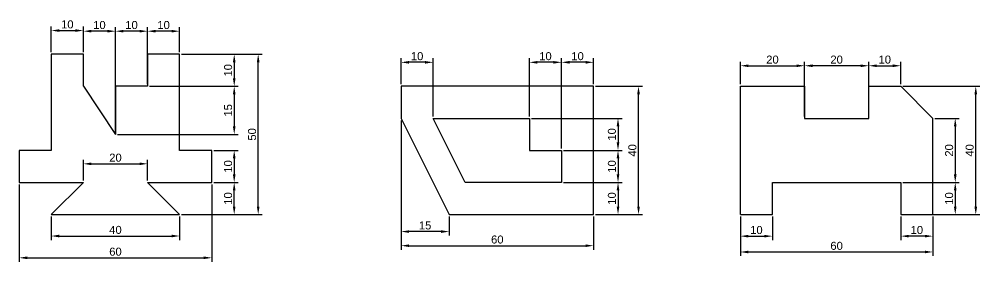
# Model space of a CAD drawing. Header units: millimetres. Extents: x 972 to 6943, y 1448 to 1632.
# Drawn here: x 1373.9 to 1673.2, y 1491.6 to 1567.3 of the extents above; entities that cross this region are included whole.
import ezdxf

# ---------------------------------------------------------------- set-up
doc = ezdxf.new("R2010")
doc.units = ezdxf.units.MM
doc.layers.add('contornos', color=7, linetype='Continuous', lineweight=30)
doc.layers.add('cotas', color=7, linetype='Continuous')
doc.styles.get("Standard").update_dxf_attribs({"font": 'ARIAL.TTF'})
doc.dimstyles.new('ISO-25', dxfattribs={"dimtxt": 2.5, "dimasz": 2.5, "dimexe": 1.25, "dimexo": 0.625, "dimtad": 1, "dimtxsty": 'Standard', "dimcen": 2.5, "dimadec": 0, "dimazin": 0, "dimtfac": 1, "dimtmove": 0, "dimatfit": 3, "dimfxl": 1, "dimarcsym": 0})

# ---------------------------------------------------------------- blocks, each defined once
blk = doc.blocks.new('*D25')
at = {"layer": 'cotas', "color": 0, "lineweight": -2}
for p, q in [((1383.86, 1505.75), (1383.86, 1498.41)), ((1423.86, 1505.75), (1423.86, 1498.41)), ((1386.36, 1499.66), (1421.36, 1499.66))]:
    blk.add_line(p, q, dxfattribs=at)
at = {"layer": 'cotas', "color": 0}
for points in [[(1386.36, 1500.08), (1386.36, 1499.24), (1383.86, 1499.66)], [(1421.36, 1500.08), (1421.36, 1499.24), (1423.86, 1499.66)]]:
    blk.add_solid(points, dxfattribs=at)
at = {"layer": 'Defpoints', "color": 0}
for p in [(1383.86, 1506.37), (1423.86, 1506.37), (1423.86, 1499.66)]:
    blk.add_point(p, dxfattribs=at)
at = {"layer": 'cotas', "color": 0, "insert": (1403.86, 1501.56), "char_height": 2.5, "attachment_point": 5}
blk.add_mtext('40', dxfattribs=at)
blk = doc.blocks.new('*D26')
at = {"layer": 'cotas', "color": 0, "lineweight": -2}
for p, q in [((1373.86, 1515.75), (1373.86, 1491.61)), ((1433.86, 1515.75), (1433.86, 1491.61)), ((1376.36, 1492.86), (1431.36, 1492.86))]:
    blk.add_line(p, q, dxfattribs=at)
at = {"layer": 'cotas', "color": 0}
for points in [[(1376.36, 1493.28), (1376.36, 1492.45), (1373.86, 1492.86)], [(1431.36, 1493.28), (1431.36, 1492.45), (1433.86, 1492.86)]]:
    blk.add_solid(points, dxfattribs=at)
at = {"layer": 'Defpoints', "color": 0}
for p in [(1373.86, 1516.37), (1433.86, 1516.37), (1433.86, 1492.86)]:
    blk.add_point(p, dxfattribs=at)
at = {"layer": 'cotas', "color": 0, "insert": (1403.86, 1494.76), "char_height": 2.5, "attachment_point": 5}
blk.add_mtext('60', dxfattribs=at)
blk = doc.blocks.new('*D27')
at = {"layer": 'cotas', "color": 0, "lineweight": -2}
for p, q in [((1434.49, 1516.37), (1442.12, 1516.37)), ((1440.87, 1508.87), (1440.87, 1513.87)), ((1424.49, 1506.37), (1442.12, 1506.37))]:
    blk.add_line(p, q, dxfattribs=at)
at = {"layer": 'cotas', "color": 0}
for points in [[(1440.46, 1513.87), (1441.29, 1513.87), (1440.87, 1516.37)], [(1440.46, 1508.87), (1441.29, 1508.87), (1440.87, 1506.37)]]:
    blk.add_solid(points, dxfattribs=at)
at = {"layer": 'Defpoints', "color": 0}
for p in [(1433.86, 1516.37), (1440.87, 1516.37), (1423.86, 1506.37)]:
    blk.add_point(p, dxfattribs=at)
at = {"layer": 'cotas', "color": 0, "insert": (1438.97, 1511.37), "char_height": 2.5, "attachment_point": 5, "rotation": 90}
blk.add_mtext('10', dxfattribs=at)
blk = doc.blocks.new('*D28')
at = {"layer": 'cotas', "color": 0, "lineweight": -2}
for p, q in [((1434.49, 1526.37), (1442.12, 1526.37)), ((1440.87, 1523.87), (1440.87, 1518.87)), ((1434.49, 1516.37), (1442.12, 1516.37))]:
    blk.add_line(p, q, dxfattribs=at)
at = {"layer": 'cotas', "color": 0}
for points in [[(1440.46, 1523.87), (1441.29, 1523.87), (1440.87, 1526.37)], [(1440.46, 1518.87), (1441.29, 1518.87), (1440.87, 1516.37)]]:
    blk.add_solid(points, dxfattribs=at)
at = {"layer": 'Defpoints', "color": 0}
for p in [(1433.86, 1526.37), (1433.86, 1516.37), (1440.87, 1516.37)]:
    blk.add_point(p, dxfattribs=at)
at = {"layer": 'cotas', "color": 0, "insert": (1438.97, 1521.37), "char_height": 2.5, "attachment_point": 5, "rotation": 90}
blk.add_mtext('10', dxfattribs=at)
blk = doc.blocks.new('*D29')
at = {"layer": 'cotas', "color": 0, "lineweight": -2}
for p, q in [((1424.49, 1556.37), (1442.12, 1556.37)), ((1440.87, 1553.87), (1440.87, 1548.87)), ((1414.49, 1546.37), (1442.12, 1546.37))]:
    blk.add_line(p, q, dxfattribs=at)
at = {"layer": 'cotas', "color": 0}
for points in [[(1440.46, 1553.87), (1441.29, 1553.87), (1440.87, 1556.37)], [(1440.46, 1548.87), (1441.29, 1548.87), (1440.87, 1546.37)]]:
    blk.add_solid(points, dxfattribs=at)
at = {"layer": 'Defpoints', "color": 0}
for p in [(1423.86, 1556.37), (1413.86, 1546.37), (1440.87, 1546.37)]:
    blk.add_point(p, dxfattribs=at)
at = {"layer": 'cotas', "color": 0, "insert": (1438.97, 1551.37), "char_height": 2.5, "attachment_point": 5, "rotation": 90}
blk.add_mtext('10', dxfattribs=at)
blk = doc.blocks.new('*D30')
at = {"layer": 'cotas', "color": 0, "lineweight": -2}
for p, q in [((1414.49, 1546.37), (1442.12, 1546.37)), ((1440.87, 1543.87), (1440.87, 1533.87)), ((1404.49, 1531.37), (1442.12, 1531.37))]:
    blk.add_line(p, q, dxfattribs=at)
at = {"layer": 'cotas', "color": 0}
for points in [[(1440.46, 1543.87), (1441.29, 1543.87), (1440.87, 1546.37)], [(1440.46, 1533.87), (1441.29, 1533.87), (1440.87, 1531.37)]]:
    blk.add_solid(points, dxfattribs=at)
at = {"layer": 'Defpoints', "color": 0}
for p in [(1413.86, 1546.37), (1403.86, 1531.37), (1440.87, 1531.37)]:
    blk.add_point(p, dxfattribs=at)
at = {"layer": 'cotas', "color": 0, "insert": (1438.97, 1538.87), "char_height": 2.5, "attachment_point": 5, "rotation": 90}
blk.add_mtext('15', dxfattribs=at)
blk = doc.blocks.new('*D31')
at = {"layer": 'cotas', "color": 0, "lineweight": -2}
for p, q in [((1424.49, 1556.37), (1449.6, 1556.37)), ((1448.35, 1508.87), (1448.35, 1553.87)), ((1424.49, 1506.37), (1449.6, 1506.37))]:
    blk.add_line(p, q, dxfattribs=at)
at = {"layer": 'cotas', "color": 0}
for points in [[(1447.93, 1553.87), (1448.76, 1553.87), (1448.35, 1556.37)], [(1447.93, 1508.87), (1448.76, 1508.87), (1448.35, 1506.37)]]:
    blk.add_solid(points, dxfattribs=at)
at = {"layer": 'Defpoints', "color": 0}
for p in [(1423.86, 1556.37), (1448.35, 1556.37), (1423.86, 1506.37)]:
    blk.add_point(p, dxfattribs=at)
at = {"layer": 'cotas', "color": 0, "insert": (1446.45, 1531.37), "char_height": 2.5, "attachment_point": 5, "rotation": 90}
blk.add_mtext('50', dxfattribs=at)
blk = doc.blocks.new('*D32')
at = {"layer": 'cotas', "color": 0, "lineweight": -2}
for p, q in [((1383.86, 1557), (1383.86, 1565.02)), ((1386.36, 1563.77), (1391.36, 1563.77)), ((1393.86, 1557), (1393.86, 1565.02))]:
    blk.add_line(p, q, dxfattribs=at)
at = {"layer": 'cotas', "color": 0}
for points in [[(1386.36, 1564.19), (1386.36, 1563.36), (1383.86, 1563.77)], [(1391.36, 1564.19), (1391.36, 1563.36), (1393.86, 1563.77)]]:
    blk.add_solid(points, dxfattribs=at)
at = {"layer": 'Defpoints', "color": 0}
for p in [(1393.86, 1563.77), (1383.86, 1556.37), (1393.86, 1556.37)]:
    blk.add_point(p, dxfattribs=at)
at = {"layer": 'cotas', "color": 0, "insert": (1388.86, 1565.68), "char_height": 2.5, "attachment_point": 5}
blk.add_mtext('10', dxfattribs=at)
blk = doc.blocks.new('*D33')
at = {"layer": 'cotas', "color": 0, "lineweight": -2}
for p, q in [((1393.86, 1557), (1393.86, 1564.82)), ((1401.36, 1563.57), (1396.36, 1563.57)), ((1403.86, 1532), (1403.86, 1564.82))]:
    blk.add_line(p, q, dxfattribs=at)
at = {"layer": 'cotas', "color": 0}
for points in [[(1396.36, 1563.99), (1396.36, 1563.16), (1393.86, 1563.57)], [(1401.36, 1563.99), (1401.36, 1563.16), (1403.86, 1563.57)]]:
    blk.add_solid(points, dxfattribs=at)
at = {"layer": 'Defpoints', "color": 0}
for p in [(1393.86, 1563.57), (1393.86, 1556.37), (1403.86, 1531.37)]:
    blk.add_point(p, dxfattribs=at)
at = {"layer": 'cotas', "color": 0, "insert": (1398.86, 1565.48), "char_height": 2.5, "attachment_point": 5}
blk.add_mtext('10', dxfattribs=at)
blk = doc.blocks.new('*D34')
at = {"layer": 'cotas', "color": 0, "lineweight": -2}
for p, q in [((1403.86, 1547), (1403.86, 1564.82)), ((1411.36, 1563.57), (1406.36, 1563.57)), ((1413.86, 1547), (1413.86, 1564.82))]:
    blk.add_line(p, q, dxfattribs=at)
at = {"layer": 'cotas', "color": 0}
for points in [[(1406.36, 1563.99), (1406.36, 1563.16), (1403.86, 1563.57)], [(1411.36, 1563.99), (1411.36, 1563.16), (1413.86, 1563.57)]]:
    blk.add_solid(points, dxfattribs=at)
at = {"layer": 'Defpoints', "color": 0}
for p in [(1403.86, 1563.57), (1403.86, 1546.37), (1413.86, 1546.37)]:
    blk.add_point(p, dxfattribs=at)
at = {"layer": 'cotas', "color": 0, "insert": (1408.86, 1565.48), "char_height": 2.5, "attachment_point": 5}
blk.add_mtext('10', dxfattribs=at)
blk = doc.blocks.new('*D35')
at = {"layer": 'cotas', "color": 0, "lineweight": -2}
for p, q in [((1413.86, 1557), (1413.86, 1564.82)), ((1421.36, 1563.57), (1416.36, 1563.57)), ((1423.86, 1557), (1423.86, 1564.82))]:
    blk.add_line(p, q, dxfattribs=at)
at = {"layer": 'cotas', "color": 0}
for points in [[(1416.36, 1563.99), (1416.36, 1563.16), (1413.86, 1563.57)], [(1421.36, 1563.99), (1421.36, 1563.16), (1423.86, 1563.57)]]:
    blk.add_solid(points, dxfattribs=at)
at = {"layer": 'Defpoints', "color": 0}
for p in [(1413.86, 1563.57), (1413.86, 1556.37), (1423.86, 1556.37)]:
    blk.add_point(p, dxfattribs=at)
at = {"layer": 'cotas', "color": 0, "insert": (1418.86, 1565.48), "char_height": 2.5, "attachment_point": 5}
blk.add_mtext('10', dxfattribs=at)
blk = doc.blocks.new('*D36')
at = {"layer": 'cotas', "color": 0, "lineweight": -2}
for p, q in [((1393.86, 1517), (1393.86, 1523.44)), ((1396.36, 1522.19), (1411.36, 1522.19)), ((1413.86, 1517), (1413.86, 1523.44))]:
    blk.add_line(p, q, dxfattribs=at)
at = {"layer": 'cotas', "color": 0}
for points in [[(1396.36, 1522.61), (1396.36, 1521.77), (1393.86, 1522.19)], [(1411.36, 1522.61), (1411.36, 1521.77), (1413.86, 1522.19)]]:
    blk.add_solid(points, dxfattribs=at)
at = {"layer": 'Defpoints', "color": 0}
for p in [(1413.86, 1522.19), (1393.86, 1516.37), (1413.86, 1516.37)]:
    blk.add_point(p, dxfattribs=at)
at = {"layer": 'cotas', "color": 0, "insert": (1403.86, 1524.09), "char_height": 2.5, "attachment_point": 5}
blk.add_mtext('20', dxfattribs=at)
blk = doc.blocks.new('*D37')
at = {"layer": 'cotas', "color": 0, "lineweight": -2}
for p, q in [((1492.87, 1535.75), (1492.87, 1499.8)), ((1507.87, 1505.75), (1507.87, 1499.8)), ((1505.37, 1501.05), (1495.37, 1501.05))]:
    blk.add_line(p, q, dxfattribs=at)
at = {"layer": 'cotas', "color": 0}
for points in [[(1495.37, 1501.46), (1495.37, 1500.63), (1492.87, 1501.05)], [(1505.37, 1501.46), (1505.37, 1500.63), (1507.87, 1501.05)]]:
    blk.add_solid(points, dxfattribs=at)
at = {"layer": 'Defpoints', "color": 0}
for p in [(1492.87, 1536.37), (1507.87, 1506.37), (1492.87, 1501.05)]:
    blk.add_point(p, dxfattribs=at)
at = {"layer": 'cotas', "color": 0, "insert": (1500.37, 1502.95), "char_height": 2.5, "attachment_point": 5}
blk.add_mtext('15', dxfattribs=at)
blk = doc.blocks.new('*D38')
at = {"layer": 'cotas', "color": 0, "lineweight": -2}
for p, q in [((1492.87, 1535.75), (1492.87, 1495.39)), ((1552.87, 1505.75), (1552.87, 1495.39)), ((1495.37, 1496.64), (1550.37, 1496.64))]:
    blk.add_line(p, q, dxfattribs=at)
at = {"layer": 'cotas', "color": 0}
for points in [[(1495.37, 1497.06), (1495.37, 1496.23), (1492.87, 1496.64)], [(1550.37, 1497.06), (1550.37, 1496.23), (1552.87, 1496.64)]]:
    blk.add_solid(points, dxfattribs=at)
at = {"layer": 'Defpoints', "color": 0}
for p in [(1492.87, 1536.37), (1552.87, 1506.37), (1552.87, 1496.64)]:
    blk.add_point(p, dxfattribs=at)
at = {"layer": 'cotas', "color": 0, "insert": (1522.87, 1498.55), "char_height": 2.5, "attachment_point": 5}
blk.add_mtext('60', dxfattribs=at)
blk = doc.blocks.new('*D39')
at = {"layer": 'cotas', "color": 0, "lineweight": -2}
for p, q in [((1492.87, 1547), (1492.87, 1555.11)), ((1500.37, 1553.86), (1495.37, 1553.86)), ((1502.87, 1537), (1502.87, 1555.11))]:
    blk.add_line(p, q, dxfattribs=at)
at = {"layer": 'cotas', "color": 0}
for points in [[(1495.37, 1554.27), (1495.37, 1553.44), (1492.87, 1553.86)], [(1500.37, 1554.27), (1500.37, 1553.44), (1502.87, 1553.86)]]:
    blk.add_solid(points, dxfattribs=at)
at = {"layer": 'Defpoints', "color": 0}
for p in [(1492.87, 1553.86), (1492.87, 1546.37), (1502.87, 1536.37)]:
    blk.add_point(p, dxfattribs=at)
at = {"layer": 'cotas', "color": 0, "insert": (1497.87, 1555.76), "char_height": 2.5, "attachment_point": 5}
blk.add_mtext('10', dxfattribs=at)
blk = doc.blocks.new('*D40')
at = {"layer": 'cotas', "color": 0, "lineweight": -2}
for p, q in [((1532.87, 1537), (1532.87, 1555.11)), ((1540.37, 1553.86), (1535.37, 1553.86)), ((1542.87, 1527), (1542.87, 1555.11))]:
    blk.add_line(p, q, dxfattribs=at)
at = {"layer": 'cotas', "color": 0}
for points in [[(1535.37, 1554.27), (1535.37, 1553.44), (1532.87, 1553.86)], [(1540.37, 1554.27), (1540.37, 1553.44), (1542.87, 1553.86)]]:
    blk.add_solid(points, dxfattribs=at)
at = {"layer": 'Defpoints', "color": 0}
for p in [(1532.87, 1553.86), (1532.87, 1536.37), (1542.87, 1526.37)]:
    blk.add_point(p, dxfattribs=at)
at = {"layer": 'cotas', "color": 0, "insert": (1537.87, 1555.76), "char_height": 2.5, "attachment_point": 5}
blk.add_mtext('10', dxfattribs=at)
blk = doc.blocks.new('*D41')
at = {"layer": 'cotas', "color": 0, "lineweight": -2}
for p, q in [((1542.87, 1527), (1542.87, 1555.11)), ((1550.37, 1553.86), (1545.37, 1553.86)), ((1552.87, 1547), (1552.87, 1555.11))]:
    blk.add_line(p, q, dxfattribs=at)
at = {"layer": 'cotas', "color": 0}
for points in [[(1545.37, 1554.27), (1545.37, 1553.44), (1542.87, 1553.86)], [(1550.37, 1554.27), (1550.37, 1553.44), (1552.87, 1553.86)]]:
    blk.add_solid(points, dxfattribs=at)
at = {"layer": 'Defpoints', "color": 0}
for p in [(1542.87, 1553.86), (1552.87, 1546.37), (1542.87, 1526.37)]:
    blk.add_point(p, dxfattribs=at)
at = {"layer": 'cotas', "color": 0, "insert": (1547.87, 1555.76), "char_height": 2.5, "attachment_point": 5}
blk.add_mtext('10', dxfattribs=at)
blk = doc.blocks.new('*D42')
at = {"layer": 'cotas', "color": 0, "lineweight": -2}
for p, q in [((1533.49, 1536.37), (1561.74, 1536.37)), ((1560.49, 1533.87), (1560.49, 1528.87)), ((1543.49, 1526.37), (1561.74, 1526.37))]:
    blk.add_line(p, q, dxfattribs=at)
at = {"layer": 'cotas', "color": 0}
for points in [[(1560.07, 1533.87), (1560.9, 1533.87), (1560.49, 1536.37)], [(1560.07, 1528.87), (1560.9, 1528.87), (1560.49, 1526.37)]]:
    blk.add_solid(points, dxfattribs=at)
at = {"layer": 'Defpoints', "color": 0}
for p in [(1532.87, 1536.37), (1542.87, 1526.37), (1560.49, 1526.37)]:
    blk.add_point(p, dxfattribs=at)
at = {"layer": 'cotas', "color": 0, "insert": (1558.59, 1531.37), "char_height": 2.5, "attachment_point": 5, "rotation": 90}
blk.add_mtext('10', dxfattribs=at)
blk = doc.blocks.new('*D43')
at = {"layer": 'cotas', "color": 0, "lineweight": -2}
for p, q in [((1543.49, 1526.37), (1561.74, 1526.37)), ((1560.49, 1523.87), (1560.49, 1518.87)), ((1543.49, 1516.37), (1561.74, 1516.37))]:
    blk.add_line(p, q, dxfattribs=at)
at = {"layer": 'cotas', "color": 0}
for points in [[(1560.07, 1523.87), (1560.9, 1523.87), (1560.49, 1526.37)], [(1560.07, 1518.87), (1560.9, 1518.87), (1560.49, 1516.37)]]:
    blk.add_solid(points, dxfattribs=at)
at = {"layer": 'Defpoints', "color": 0}
for p in [(1542.87, 1526.37), (1542.87, 1516.37), (1560.49, 1516.37)]:
    blk.add_point(p, dxfattribs=at)
at = {"layer": 'cotas', "color": 0, "insert": (1558.59, 1521.37), "char_height": 2.5, "attachment_point": 5, "rotation": 90}
blk.add_mtext('10', dxfattribs=at)
blk = doc.blocks.new('*D44')
at = {"layer": 'cotas', "color": 0, "lineweight": -2}
for p, q in [((1543.49, 1516.37), (1561.74, 1516.37)), ((1560.49, 1513.87), (1560.49, 1508.87)), ((1553.49, 1506.37), (1561.74, 1506.37))]:
    blk.add_line(p, q, dxfattribs=at)
at = {"layer": 'cotas', "color": 0}
for points in [[(1560.07, 1513.87), (1560.9, 1513.87), (1560.49, 1516.37)], [(1560.07, 1508.87), (1560.9, 1508.87), (1560.49, 1506.37)]]:
    blk.add_solid(points, dxfattribs=at)
at = {"layer": 'Defpoints', "color": 0}
for p in [(1542.87, 1516.37), (1552.87, 1506.37), (1560.49, 1506.37)]:
    blk.add_point(p, dxfattribs=at)
at = {"layer": 'cotas', "color": 0, "insert": (1558.59, 1511.37), "char_height": 2.5, "attachment_point": 5, "rotation": 90}
blk.add_mtext('10', dxfattribs=at)
blk = doc.blocks.new('*D45')
at = {"layer": 'cotas', "color": 0, "lineweight": -2}
for p, q in [((1553.49, 1546.37), (1568.13, 1546.37)), ((1566.88, 1508.87), (1566.88, 1543.87)), ((1553.49, 1506.37), (1568.13, 1506.37))]:
    blk.add_line(p, q, dxfattribs=at)
at = {"layer": 'cotas', "color": 0}
for points in [[(1566.46, 1543.87), (1567.3, 1543.87), (1566.88, 1546.37)], [(1566.46, 1508.87), (1567.3, 1508.87), (1566.88, 1506.37)]]:
    blk.add_solid(points, dxfattribs=at)
at = {"layer": 'Defpoints', "color": 0}
for p in [(1552.87, 1546.37), (1566.88, 1546.37), (1552.87, 1506.37)]:
    blk.add_point(p, dxfattribs=at)
at = {"layer": 'cotas', "color": 0, "insert": (1564.98, 1526.37), "char_height": 2.5, "attachment_point": 5, "rotation": 90}
blk.add_mtext('40', dxfattribs=at)
blk = doc.blocks.new('*D176')
at = {"layer": 'cotas', "color": 0, "lineweight": -2, "ltscale": 0.13}
for p, q in [((1598.62, 1505.75), (1598.62, 1498.37)), ((1608.62, 1505.75), (1608.62, 1498.37)), ((1601.12, 1499.62), (1606.12, 1499.62))]:
    blk.add_line(p, q, dxfattribs=at)
at = {"layer": 'cotas', "color": 0, "ltscale": 0.13}
for points in [[(1601.12, 1500.03), (1601.12, 1499.2), (1598.62, 1499.62)], [(1606.12, 1500.03), (1606.12, 1499.2), (1608.62, 1499.62)]]:
    blk.add_solid(points, dxfattribs=at)
at = {"layer": 'Defpoints', "color": 0, "ltscale": 0.13}
for p in [(1598.62, 1506.37), (1608.62, 1506.37), (1608.62, 1499.62)]:
    blk.add_point(p, dxfattribs=at)
at = {"layer": 'cotas', "color": 0, "ltscale": 0.13, "insert": (1603.62, 1501.52), "char_height": 2.5, "attachment_point": 5}
blk.add_mtext('10', dxfattribs=at)
blk = doc.blocks.new('*D177')
at = {"layer": 'cotas', "color": 0, "lineweight": -2, "ltscale": 0.13}
for p, q in [((1648.62, 1505.75), (1648.62, 1498.37)), ((1658.62, 1505.75), (1658.62, 1498.37)), ((1656.12, 1499.62), (1651.12, 1499.62))]:
    blk.add_line(p, q, dxfattribs=at)
at = {"layer": 'cotas', "color": 0, "ltscale": 0.13}
for points in [[(1651.12, 1500.03), (1651.12, 1499.2), (1648.62, 1499.62)], [(1656.12, 1500.03), (1656.12, 1499.2), (1658.62, 1499.62)]]:
    blk.add_solid(points, dxfattribs=at)
at = {"layer": 'Defpoints', "color": 0, "ltscale": 0.13}
for p in [(1648.62, 1506.37), (1658.62, 1506.37), (1648.62, 1499.62)]:
    blk.add_point(p, dxfattribs=at)
at = {"layer": 'cotas', "color": 0, "ltscale": 0.13, "insert": (1653.62, 1501.52), "char_height": 2.5, "attachment_point": 5}
blk.add_mtext('10', dxfattribs=at)
blk = doc.blocks.new('*D178')
at = {"layer": 'cotas', "color": 0, "lineweight": -2, "ltscale": 0.13}
for p, q in [((1598.62, 1498.99), (1598.62, 1493.43)), ((1658.62, 1498.99), (1658.62, 1493.43)), ((1601.12, 1494.68), (1656.12, 1494.68))]:
    blk.add_line(p, q, dxfattribs=at)
at = {"layer": 'cotas', "color": 0, "ltscale": 0.13}
for points in [[(1601.12, 1495.09), (1601.12, 1494.26), (1598.62, 1494.68)], [(1656.12, 1495.09), (1656.12, 1494.26), (1658.62, 1494.68)]]:
    blk.add_solid(points, dxfattribs=at)
at = {"layer": 'Defpoints', "color": 0, "ltscale": 0.13}
for p in [(1598.62, 1499.62), (1658.62, 1499.62), (1658.62, 1494.68)]:
    blk.add_point(p, dxfattribs=at)
at = {"layer": 'cotas', "color": 0, "ltscale": 0.13, "insert": (1628.62, 1496.58), "char_height": 2.5, "attachment_point": 5}
blk.add_mtext('60', dxfattribs=at)
blk = doc.blocks.new('*D179')
at = {"layer": 'cotas', "color": 0, "lineweight": -2, "ltscale": 0.13}
for p, q in [((1649.24, 1516.37), (1666.84, 1516.37)), ((1665.59, 1513.87), (1665.59, 1508.87)), ((1659.24, 1506.37), (1666.84, 1506.37))]:
    blk.add_line(p, q, dxfattribs=at)
at = {"layer": 'cotas', "color": 0, "ltscale": 0.13}
for points in [[(1665.18, 1513.87), (1666.01, 1513.87), (1665.59, 1516.37)], [(1665.18, 1508.87), (1666.01, 1508.87), (1665.59, 1506.37)]]:
    blk.add_solid(points, dxfattribs=at)
at = {"layer": 'Defpoints', "color": 0, "ltscale": 0.13}
for p in [(1648.62, 1516.37), (1658.62, 1506.37), (1665.59, 1506.37)]:
    blk.add_point(p, dxfattribs=at)
at = {"layer": 'cotas', "color": 0, "ltscale": 0.13, "insert": (1663.69, 1511.37), "char_height": 2.5, "attachment_point": 5, "rotation": 90}
blk.add_mtext('10', dxfattribs=at)
blk = doc.blocks.new('*D180')
at = {"layer": 'cotas', "color": 0, "lineweight": -2, "ltscale": 0.13}
for p, q in [((1659.24, 1536.37), (1666.84, 1536.37)), ((1665.59, 1533.87), (1665.59, 1518.87)), ((1659.24, 1516.37), (1666.84, 1516.37))]:
    blk.add_line(p, q, dxfattribs=at)
at = {"layer": 'cotas', "color": 0, "ltscale": 0.13}
for points in [[(1665.18, 1533.87), (1666.01, 1533.87), (1665.59, 1536.37)], [(1665.18, 1518.87), (1666.01, 1518.87), (1665.59, 1516.37)]]:
    blk.add_solid(points, dxfattribs=at)
at = {"layer": 'Defpoints', "color": 0, "ltscale": 0.13}
for p in [(1658.62, 1536.37), (1658.62, 1516.37), (1665.59, 1516.37)]:
    blk.add_point(p, dxfattribs=at)
at = {"layer": 'cotas', "color": 0, "ltscale": 0.13, "insert": (1663.69, 1526.37), "char_height": 2.5, "attachment_point": 5, "rotation": 90}
blk.add_mtext('20', dxfattribs=at)
blk = doc.blocks.new('*D181')
at = {"layer": 'cotas', "color": 0, "lineweight": -2, "ltscale": 0.13}
for p, q in [((1649.24, 1546.37), (1673.24, 1546.37)), ((1671.99, 1508.87), (1671.99, 1543.87)), ((1649.24, 1506.37), (1673.24, 1506.37))]:
    blk.add_line(p, q, dxfattribs=at)
at = {"layer": 'cotas', "color": 0, "ltscale": 0.13}
for points in [[(1671.57, 1543.87), (1672.41, 1543.87), (1671.99, 1546.37)], [(1671.57, 1508.87), (1672.41, 1508.87), (1671.99, 1506.37)]]:
    blk.add_solid(points, dxfattribs=at)
at = {"layer": 'Defpoints', "color": 0, "ltscale": 0.13}
for p in [(1648.62, 1546.37), (1671.99, 1546.37), (1648.62, 1506.37)]:
    blk.add_point(p, dxfattribs=at)
at = {"layer": 'cotas', "color": 0, "ltscale": 0.13, "insert": (1670.09, 1526.37), "char_height": 2.5, "attachment_point": 5, "rotation": 90}
blk.add_mtext('40', dxfattribs=at)
blk = doc.blocks.new('*D182')
at = {"layer": 'cotas', "color": 0, "lineweight": -2, "ltscale": 0.13}
for p, q in [((1598.62, 1547), (1598.62, 1554.04)), ((1618.62, 1547), (1618.62, 1554.04)), ((1601.12, 1552.79), (1616.12, 1552.79))]:
    blk.add_line(p, q, dxfattribs=at)
at = {"layer": 'cotas', "color": 0, "ltscale": 0.13}
for points in [[(1601.12, 1553.2), (1601.12, 1552.37), (1598.62, 1552.79)], [(1616.12, 1553.2), (1616.12, 1552.37), (1618.62, 1552.79)]]:
    blk.add_solid(points, dxfattribs=at)
at = {"layer": 'Defpoints', "color": 0, "ltscale": 0.13}
for p in [(1618.62, 1552.79), (1598.62, 1546.37), (1618.62, 1546.37)]:
    blk.add_point(p, dxfattribs=at)
at = {"layer": 'cotas', "color": 0, "ltscale": 0.13, "insert": (1608.62, 1554.69), "char_height": 2.5, "attachment_point": 5}
blk.add_mtext('20', dxfattribs=at)
blk = doc.blocks.new('*D183')
at = {"layer": 'cotas', "color": 0, "lineweight": -2, "ltscale": 0.13}
for p, q in [((1618.62, 1537), (1618.62, 1554.04)), ((1638.62, 1537), (1638.62, 1554.04)), ((1636.12, 1552.79), (1621.12, 1552.79))]:
    blk.add_line(p, q, dxfattribs=at)
at = {"layer": 'cotas', "color": 0, "ltscale": 0.13}
for points in [[(1621.12, 1553.2), (1621.12, 1552.37), (1618.62, 1552.79)], [(1636.12, 1553.2), (1636.12, 1552.37), (1638.62, 1552.79)]]:
    blk.add_solid(points, dxfattribs=at)
at = {"layer": 'Defpoints', "color": 0, "ltscale": 0.13}
for p in [(1618.62, 1552.79), (1618.62, 1536.37), (1638.62, 1536.37)]:
    blk.add_point(p, dxfattribs=at)
at = {"layer": 'cotas', "color": 0, "ltscale": 0.13, "insert": (1628.62, 1554.69), "char_height": 2.5, "attachment_point": 5}
blk.add_mtext('20', dxfattribs=at)
blk = doc.blocks.new('*D184')
at = {"layer": 'cotas', "color": 0, "lineweight": -2, "ltscale": 0.13}
for p, q in [((1638.62, 1547), (1638.62, 1554.04)), ((1648.62, 1547), (1648.62, 1554.04)), ((1641.12, 1552.79), (1646.12, 1552.79))]:
    blk.add_line(p, q, dxfattribs=at)
at = {"layer": 'cotas', "color": 0, "ltscale": 0.13}
for points in [[(1641.12, 1553.2), (1641.12, 1552.37), (1638.62, 1552.79)], [(1646.12, 1553.2), (1646.12, 1552.37), (1648.62, 1552.79)]]:
    blk.add_solid(points, dxfattribs=at)
at = {"layer": 'Defpoints', "color": 0, "ltscale": 0.13}
for p in [(1648.62, 1552.79), (1638.62, 1546.37), (1648.62, 1546.37)]:
    blk.add_point(p, dxfattribs=at)
at = {"layer": 'cotas', "color": 0, "ltscale": 0.13, "insert": (1643.62, 1554.69), "char_height": 2.5, "attachment_point": 5}
blk.add_mtext('10', dxfattribs=at)

msp = doc.modelspace()

# ---------------------------------------------------------------- linework, layer by layer
at = {"layer": 'contornos'}
for p, q in [((1393.864, 1556.373), (1383.864, 1556.373)), ((1383.864, 1556.373), (1383.864, 1526.373)), ((1393.864, 1546.373), (1393.864, 1556.373)), ((1423.864, 1556.373), (1413.864, 1556.373)), ((1413.864, 1556.373), (1413.864, 1546.373)), ((1423.864, 1526.373), (1423.864, 1556.373)), ((1393.864, 1546.373), (1403.864, 1531.373)), ((1413.864, 1546.373), (1403.864, 1546.373)), ((1403.864, 1546.373), (1403.864, 1531.373)), ((1552.869, 1546.373), (1492.869, 1546.373)), ((1492.869, 1546.373), (1492.869, 1536.373)), ((1552.869, 1506.373), (1552.869, 1546.373)), ((1492.869, 1536.373), (1507.869, 1506.373)), ((1502.869, 1536.373), (1532.869, 1536.373)), ((1512.869, 1516.373), (1502.869, 1536.373)), ((1532.869, 1536.373), (1532.869, 1526.373)), ((1383.864, 1526.373), (1373.864, 1526.373)), ((1373.864, 1526.373), (1373.864, 1516.373)), ((1433.864, 1526.373), (1423.864, 1526.373)), ((1433.864, 1516.373), (1433.864, 1526.373)), ((1532.869, 1526.373), (1542.869, 1526.373)), ((1542.869, 1526.373), (1542.869, 1516.373)), ((1373.864, 1516.373), (1393.864, 1516.373)), ((1393.864, 1516.373), (1383.864, 1506.373)), ((1413.864, 1516.373), (1423.864, 1506.373)), ((1413.864, 1516.373), (1433.864, 1516.373)), ((1542.869, 1516.373), (1512.869, 1516.373)), ((1383.864, 1506.373), (1423.864, 1506.373)), ((1507.869, 1506.373), (1552.869, 1506.373))]:
    msp.add_line(p, q, dxfattribs=at)
at = {"layer": 'contornos', "ltscale": 0.13}
for p, q in [((1598.617, 1506.373), (1598.617, 1546.373)), ((1598.617, 1546.373), (1618.617, 1546.373)), ((1618.617, 1546.373), (1618.617, 1536.373)), ((1638.617, 1536.373), (1638.617, 1546.373)), ((1638.617, 1546.373), (1648.617, 1546.373)), ((1658.617, 1536.373), (1648.617, 1546.373)), ((1618.617, 1536.373), (1638.617, 1536.373)), ((1658.617, 1506.373), (1658.617, 1536.373)), ((1608.617, 1506.373), (1608.617, 1516.373)), ((1608.617, 1516.373), (1648.617, 1516.373)), ((1648.617, 1516.373), (1648.617, 1506.373)), ((1598.617, 1506.373), (1608.617, 1506.373)), ((1648.617, 1506.373), (1658.617, 1506.373))]:
    msp.add_line(p, q, dxfattribs=at)

# ---------------------------------------------------------------- dimensions: what is measured, and where the dimension line sits
at = {"layer": 'cotas'}
for base, p1, p2, picture, middle in [((1393.864, 1563.774), (1383.864, 1556.373), (1393.864, 1556.373), '*D32', (1388.864, 1565.675)), ((1393.864, 1563.574), (1403.864, 1531.373), (1393.864, 1556.373), '*D33', (1398.864, 1565.475)), ((1403.864, 1563.574), (1413.864, 1546.373), (1403.864, 1546.373), '*D34', (1408.864, 1565.475)), ((1413.864, 1563.574), (1423.864, 1556.373), (1413.864, 1556.373), '*D35', (1418.864, 1565.475)), ((1492.869, 1553.855), (1502.869, 1536.373), (1492.869, 1546.373), '*D39', (1497.869, 1555.757)), ((1532.869, 1553.855), (1542.869, 1526.373), (1532.869, 1536.373), '*D40', (1537.869, 1555.757)), ((1542.869, 1553.855), (1552.869, 1546.373), (1542.869, 1526.373), '*D41', (1547.869, 1555.757)), ((1492.869, 1501.045), (1507.869, 1506.373), (1492.869, 1536.373), '*D37', (1500.369, 1502.947)), ((1552.869, 1496.645), (1492.869, 1536.373), (1552.869, 1506.373), '*D38', (1522.869, 1498.546)), ((1413.864, 1522.19), (1393.864, 1516.373), (1413.864, 1516.373), '*D36', (1403.864, 1524.091)), ((1433.864, 1492.863), (1373.864, 1516.373), (1433.864, 1516.373), '*D26', (1403.864, 1494.764)), ((1423.864, 1499.659), (1383.864, 1506.373), (1423.864, 1506.373), '*D25', (1403.864, 1501.56))]:
    dim = msp.add_linear_dim(base=base, p1=p1, p2=p2, dimstyle='ISO-25', dxfattribs=at)
    dim.commit()
    dim.dimension.update_dxf_attribs({"geometry": picture, "text_midpoint": middle})
for base, p1, p2, picture, middle in [((1440.873, 1546.373), (1423.864, 1556.373), (1413.864, 1546.373), '*D29', (1438.972, 1551.373)), ((1448.348, 1556.373), (1423.864, 1506.373), (1423.864, 1556.373), '*D31', (1446.446, 1531.373)), ((1440.873, 1531.373), (1413.864, 1546.373), (1403.864, 1531.373), '*D30', (1438.972, 1538.873)), ((1566.881, 1546.373), (1552.869, 1506.373), (1552.869, 1546.373), '*D45', (1564.979, 1526.373)), ((1560.488, 1526.373), (1532.869, 1536.373), (1542.869, 1526.373), '*D42', (1558.587, 1531.373)), ((1440.873, 1516.373), (1433.864, 1526.373), (1433.864, 1516.373), '*D28', (1438.972, 1521.373)), ((1560.488, 1516.373), (1542.869, 1526.373), (1542.869, 1516.373), '*D43', (1558.587, 1521.373)), ((1440.873, 1516.373), (1423.864, 1506.373), (1433.864, 1516.373), '*D27', (1438.972, 1511.373)), ((1560.488, 1506.373), (1542.869, 1516.373), (1552.869, 1506.373), '*D44', (1558.587, 1511.373))]:
    dim = msp.add_linear_dim(base=base, p1=p1, p2=p2, angle=90, dimstyle='ISO-25', dxfattribs=at)
    dim.commit()
    dim.dimension.update_dxf_attribs({"geometry": picture, "text_midpoint": middle})
at = {"layer": 'cotas', "ltscale": 0.13}
for base, p1, p2, picture, middle in [((1618.617, 1552.787), (1598.617, 1546.373), (1618.617, 1546.373), '*D182', (1608.617, 1554.688)), ((1618.617, 1552.787), (1638.617, 1536.373), (1618.617, 1536.373), '*D183', (1628.617, 1554.688)), ((1648.617, 1552.787), (1638.617, 1546.373), (1648.617, 1546.373), '*D184', (1643.617, 1554.688)), ((1608.617, 1499.616), (1598.617, 1506.373), (1608.617, 1506.373), '*D176', (1603.617, 1501.518)), ((1648.617, 1499.616), (1658.617, 1506.373), (1648.617, 1506.373), '*D177', (1653.617, 1501.518)), ((1658.617, 1494.676), (1598.617, 1499.616), (1658.617, 1499.616), '*D178', (1628.617, 1496.577))]:
    dim = msp.add_linear_dim(base=base, p1=p1, p2=p2, dimstyle='ISO-25', dxfattribs=at)
    dim.commit()
    dim.dimension.update_dxf_attribs({"geometry": picture, "text_midpoint": middle})
for base, p1, p2, picture, middle in [((1671.991, 1546.373), (1648.617, 1506.373), (1648.617, 1546.373), '*D181', (1670.09, 1526.373)), ((1665.594, 1516.373), (1658.617, 1536.373), (1658.617, 1516.373), '*D180', (1663.693, 1526.373)), ((1665.594, 1506.373), (1648.617, 1516.373), (1658.617, 1506.373), '*D179', (1663.693, 1511.373))]:
    dim = msp.add_linear_dim(base=base, p1=p1, p2=p2, angle=90, dimstyle='ISO-25', dxfattribs=at)
    dim.commit()
    dim.dimension.update_dxf_attribs({"geometry": picture, "text_midpoint": middle})

doc.saveas('drawing.dxf')
